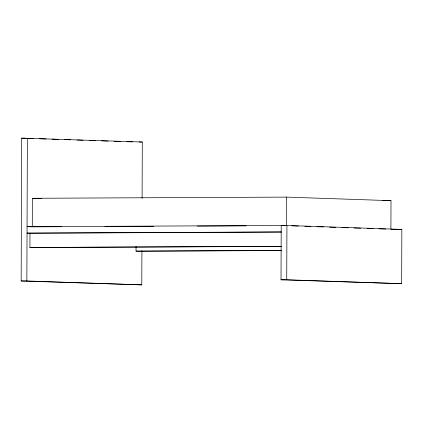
<?xml version="1.0" encoding="UTF-8"?>
<svg xmlns="http://www.w3.org/2000/svg" width="423" height="423" viewBox="0 0 423 423"><rect width="100%" height="100%" fill="white"/><g stroke="black" fill="none" stroke-linecap="round" stroke-linejoin="round"><path stroke-width="0.63" d="M141.911 250.781L141.795 284.869L21.15 280.983L21.647 138.131L142.292 142.017L142.096 198.44M141.795 284.869L26.866 280.957L27.368 138.104M281.729 246.445L29.922 247.487L29.975 233.2L27.035 233.099L281.184 231.936M390.91 229.245L391.005 200.671L286.53 197.113L32.381 198.281L32.28 226.85L61.33 226.717M281.559 250.548L138.971 251.199L136.032 251.098L136.047 246.514M32.344 226.85L27.056 226.67L286.926 225.48L401.85 229.398L401.66 283.68L281.015 279.793L281.205 225.507L285.832 225.665M286.429 225.686L286.53 197.113M401.66 283.68L286.736 279.767L286.926 225.48M139.114 142.033L142.292 142.017M382.424 200.714L391.005 200.671M104.893 226.517L153.745 226.294M197.314 226.094L246.165 225.871M391.513 229.44L401.85 229.398M29.975 233.2L281.48 232.047M29.922 247.487L281.432 246.334M136.032 251.098L281.263 250.432M21.15 280.983L26.866 280.957M281.015 279.793L286.736 279.767M21.647 138.131L26.274 138.289M27.595 138.332L33.539 138.533M39.482 138.739L46.086 138.961M52.029 139.167L58.638 139.389M64.582 139.59L70.525 139.796M77.129 140.018L83.072 140.225M89.681 140.447L95.624 140.648M101.568 140.854L108.172 141.076M114.115 141.277L120.724 141.504M126.667 141.705L132.611 141.911M32.381 198.281L41.581 198.593M291.775 225.866L298.379 226.094M304.83 226.31L310.926 226.522M316.875 226.723L323.479 226.945M329.422 227.151L335.714 227.363M341.969 227.579L348.198 227.791M354.109 227.992L360.682 228.214M367.069 228.431L373.165 228.642M378.96 228.838L385.649 229.065M391.508 229.266L396.134 229.419"/></g></svg>
